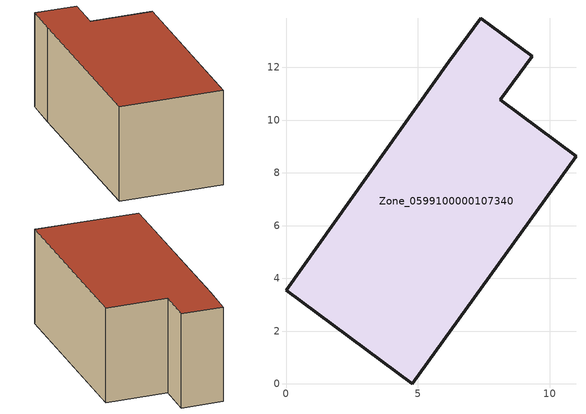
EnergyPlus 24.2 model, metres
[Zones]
Zone_0599100000107340
 floor ground (C_G): 4.79,0 0,3.56 6.16,12.22 7.38,13.87 9.33,12.43 8.11,10.78 10.99,8.64 z1.22
 wall outside (C_F): 0,3.56 4.79,0 10.99,8.64 8.11,10.78 9.33,12.43 7.38,13.87 6.16,12.22 0,3.56 z1.22:6.86
 roof outside (C_R): 7.38,13.87 6.16,12.22 0,3.56 4.79,0 10.99,8.64 8.11,10.78 9.33,12.43 z6.86
[BUILDING]
Pand.0599100000107340: North Axis=0; Terrain=City; Loads Convergence Tolerance Value=0.04; Temperature Convergence Tolerance Value=0.4; Solar Distribution=FullExterior; Maximum Number of Warmup Days=25; Minimum Number of Warmup Days=1
[Site:Location]
Rotterdam.The.Hague.AP_ZH_NLD Design_Conditions: Latitude=51.96; Longitude=4.45; Time Zone=1; Elevation=-4.5
[SITE:GROUNDTEMPERATURE:BUILDINGSURFACE]
18, 18, 18, 18, 18, 18, 18, 18, 18, 18, 18, 18
[MATERIAL] Thermal Absorptance=0.9; Solar Absorptance=0.7; Visible Absorptance=0.7
Name | Roughness | Thickness | Conductivity | Density | Specific Heat
G.TI.1965-1974 | MediumSmooth | 0.15 | 0.882353 | 540 | 1210
F.TI.1965-1974 | Rough | 0.3 | 0.697674 | 1920 | 840
R.TI.1965-1974 | MediumRough | 0.2 | 0.232558 | 1500 | 1000
[CONSTRUCTION]
C_G: G.TI.1965-1974
C_F: F.TI.1965-1974
C_R: R.TI.1965-1974
[ZONE]
Zone_0599100000107340: Type=1; Multiplier=1; Ceiling Height=Autocalculate; Volume=Autocalculate; Floor Area=autocalculate; Part of Total Floor Area=Yes
[ZONEINFILTRATION:DESIGNFLOWRATE]
Infil_Zone_0599100000107340: Zone or ZoneList or Space or SpaceList=Zone_0599100000107340; Schedule=AlwaysOn; Design Flow Rate Calculation Method=Flow/Area; Flow Rate per Floor Area=0.003; Constant Term Coefficient=1; Temperature Term Coefficient=0; Velocity Term Coefficient=0; Velocity Squared Term Coefficient=0
[HVACTEMPLATE:ZONE:IDEALLOADSAIRSYSTEM]
Zone_0599100000107340: Maximum Heating Supply Air Temperature=50; Minimum Cooling Supply Air Temperature=13; Maximum Heating Supply Air Humidity Ratio=0.0156; Minimum Cooling Supply Air Humidity Ratio=0.0077; Heating Limit=NoLimit; Cooling Limit=NoLimit; Dehumidification Control Type=ConstantSensibleHeatRatio; Cooling Sensible Heat Ratio=0.7; Dehumidification Setpoint=60; Humidification Control Type=None; Humidification Setpoint=30; Outdoor Air Method=None; Outdoor Air Flow Rate per Person=0.00944; Outdoor Air Flow Rate per Zone Floor Area=0; Outdoor Air Flow Rate per Zone=0; Demand Controlled Ventilation Type=None; Outdoor Air Economizer Type=NoEconomizer; Heat Recovery Type=None; Sensible Heat Recovery Effectiveness=0.7; Latent Heat Recovery Effectiveness=0.65
[ZONECONTROL:THERMOSTAT]
ThermostatControl_Zone_0599100000107340: Zone or ZoneList=Zone_0599100000107340; Control Type Schedule=DualSetpointControlType; Control 1=Thermostat_Zone_0599100000107340; Temperature Difference Between Cutout And Setpoint=0
[THERMOSTATSETPOINT:DUALSETPOINT]
Thermostat_Zone_0599100000107340: Heating Setpoint Temperature Schedule=HeatingSetpoint_Zone_0599100000107340; Cooling Setpoint Temperature Schedule=CoolingSetpoint_Zone_0599100000107340
[SCHEDULE:COMPACT]
HeatingSetpoint_Zone_0599100000107340: Through: 12/31, For: AllDays, Until: 24:00, 21
CoolingSetpoint_Zone_0599100000107340: Through: 12/31, For: AllDays, Until: 24:00, 24
DualSetpointControlType: Through: 12/31, For: AllDays, Until: 24:00, 4
AlwaysOn: Through: 12/31, For: AllDays, Until: 24:00, 1
